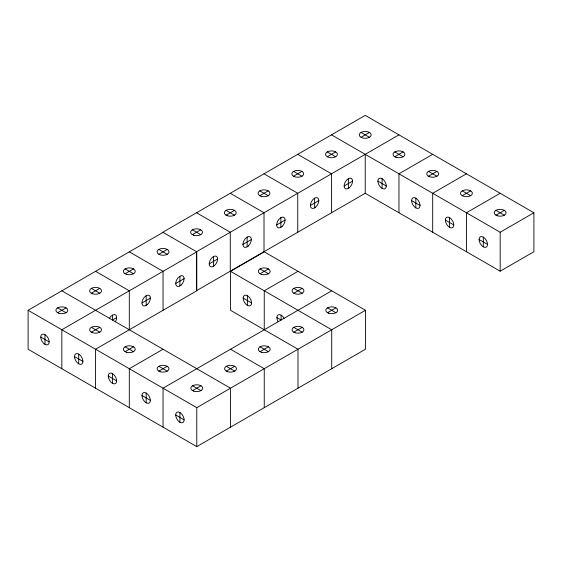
<?xml version="1.0" encoding="UTF-8"?>
<svg xmlns="http://www.w3.org/2000/svg" width="562" height="562" viewBox="0 0 562 562"><rect width="100%" height="100%" fill="white"/><g stroke="black" fill="none" stroke-linecap="round" stroke-linejoin="round"><path stroke-width="0.84" d="M297.986 388.194L297.986 349.234L230.511 310.28L230.511 271.327L264.252 251.853L365.455 310.28L365.455 349.241L196.777 446.621L28.1 349.241L28.1 310.28L163.043 232.373M192.323 234.677L200.76 229.802M226.065 215.197L234.495 210.328M259.799 195.717L268.229 190.848M293.533 176.243A5.964 3.442 0 0 0 303.508 174.698A5.964 3.442 0 0 0 296.209 170.483A5.964 3.442 0 0 0 293.533 176.243L301.97 171.375M327.267 156.763A5.964 3.442 0 0 0 337.249 155.224A5.964 3.442 0 0 0 329.943 151.002A5.964 3.442 0 0 0 327.267 156.763L335.704 151.895M361.008 137.29A5.964 3.442 0 0 0 370.983 135.744A5.964 3.442 0 0 0 363.677 131.529A5.964 3.442 0 0 0 361.008 137.29L369.438 132.421M57.619 312.718L66.056 307.85M91.353 293.238L99.79 288.369M125.087 273.764L133.524 268.896M158.828 254.284A5.964 3.442 0 0 0 168.804 252.745A5.964 3.442 0 0 0 161.498 248.523A5.964 3.442 0 0 0 158.828 254.284L167.258 249.416M398.957 134.852L196.545 251.72L196.545 290.673L365.223 193.286L500.166 271.193L533.9 251.72L533.9 212.759L365.223 115.379L162.811 232.239L196.777 251.853L196.777 290.807L95.568 349.234L95.568 388.194M196.777 251.853L61.834 329.761L61.834 368.714M209.197 263.887L217.627 259.019M242.932 244.414L251.362 239.545M276.666 224.933L285.103 220.065M310.4 205.46L318.837 200.592M344.134 185.98L352.571 181.112M394.742 156.763L403.172 151.895M91.353 332.198L99.79 327.323M116.657 317.586L112.442 320.024L112.442 315.156M141.961 302.981L150.391 298.113M175.695 283.501L184.125 278.633M432.691 154.332L398.957 173.806L398.957 212.766M428.476 176.243L436.913 171.375M125.087 351.672L133.524 346.803M260.03 273.764L268.467 268.896M466.432 173.806L432.691 193.286L432.691 232.239M163.043 349.234L129.309 368.714L129.309 407.668M297.986 271.327L264.252 290.807L264.252 329.761M462.21 195.717A5.964 3.442 0 0 0 472.192 194.178A5.964 3.442 0 0 0 464.886 189.956A5.964 3.442 0 0 0 462.21 195.717L470.647 190.848M158.828 371.152L167.258 366.276M293.771 293.238A5.964 3.442 0 0 0 303.747 291.699A5.964 3.442 0 0 0 296.441 287.477A5.964 3.442 0 0 0 293.771 293.238L302.201 288.369M500.166 193.286L466.432 212.759L466.432 251.72M331.721 290.807L163.043 388.194L163.043 427.148M495.944 215.197L504.381 210.328M192.562 390.625L200.992 385.757M226.296 371.152L234.733 366.276M260.03 351.672L268.467 346.803M293.771 332.198L302.201 327.323M327.505 312.718L335.935 307.85M331.489 134.852L500.166 232.239L533.9 212.759M28.1 310.28L196.777 407.668L365.455 310.28M361.008 132.421L369.438 137.29M394.742 151.895L403.172 156.763M428.476 171.375L436.913 176.243M462.21 190.848L470.647 195.717M495.944 210.328L504.381 215.197M327.267 151.895L335.704 156.763M377.875 181.112A5.964 3.442 60 0 0 384.197 188.98A5.964 3.442 60 0 0 384.197 180.55A5.964 3.442 60 0 0 377.875 181.112L386.305 185.98M411.609 200.592A5.964 3.442 60 0 0 417.931 208.46A5.964 3.442 60 0 0 417.931 200.023A5.964 3.442 60 0 0 411.609 200.592L420.039 205.46M445.343 220.065A5.964 3.442 60 0 0 451.672 227.933A5.964 3.442 60 0 0 451.672 219.503A5.964 3.442 60 0 0 445.343 220.065L453.78 224.933M479.077 239.545A5.964 3.442 60 0 0 485.406 247.413A5.964 3.442 60 0 0 485.406 238.976A5.964 3.442 60 0 0 479.077 239.545L487.514 244.414M297.748 154.332L331.489 173.806L331.489 212.766M293.533 171.375L301.97 176.243M264.014 173.806L297.748 193.286L297.748 232.239M259.799 190.848L268.229 195.717M230.28 193.286L264.014 212.759L264.014 251.72M226.065 210.328L234.495 215.197M196.545 212.759L230.28 232.239L230.28 271.193M192.323 229.802L200.76 234.677M260.03 268.896L268.467 273.764M293.771 288.369L302.201 293.238M327.505 307.85L335.935 312.718M230.511 271.327L331.721 329.761L331.721 368.714M158.828 249.416L167.258 254.284M243.163 298.113A5.964 3.442 60 0 0 249.493 305.981A5.964 3.442 60 0 0 249.493 297.544A5.964 3.442 60 0 0 243.163 298.113L251.6 302.981M276.897 317.586L281.119 320.024L281.119 315.156M293.771 327.323L302.201 332.198M129.309 251.853L163.043 271.327L163.043 310.28M125.087 268.896L133.524 273.764M260.03 346.803L268.467 351.672M95.568 271.327L129.309 290.807L129.309 329.761M230.511 349.234L264.252 368.714L264.252 407.668M91.353 288.369L99.79 293.238M226.296 366.276L234.733 371.152M61.834 290.807L230.511 388.194L230.511 427.148M57.619 307.85L66.056 312.718M91.353 327.323L99.79 332.198M125.087 346.803L133.524 351.672M158.828 366.276L167.258 371.152M192.562 385.757L200.992 390.625M40.752 337.067A5.964 3.442 60 0 0 47.075 344.935A5.964 3.442 60 0 0 47.075 336.498A5.964 3.442 60 0 0 40.752 337.067L49.182 341.935M74.486 356.54A5.964 3.442 60 0 0 80.809 364.408A5.964 3.442 60 0 0 80.809 355.978A5.964 3.442 60 0 0 74.486 356.54L82.923 361.408M108.22 376.02A5.964 3.442 60 0 0 114.55 383.888A5.964 3.442 60 0 0 114.55 375.451A5.964 3.442 60 0 0 108.22 376.02L116.657 380.888M141.961 395.493A5.964 3.442 60 0 0 148.284 403.361A5.964 3.442 60 0 0 148.284 394.931A5.964 3.442 60 0 0 141.961 395.493L150.391 400.362M175.695 414.974A5.964 3.442 60 0 0 182.018 422.842A5.964 3.442 60 0 0 182.018 414.405A5.964 3.442 60 0 0 175.695 414.974L184.125 419.842M500.166 232.239L500.166 271.193M483.299 237.108L483.299 246.844M449.558 217.635L449.558 227.371M415.824 198.154L415.824 207.891M382.09 178.681L382.09 188.418M365.223 154.332L365.223 193.286M348.356 178.681L348.356 188.418M314.622 198.154L314.622 207.891M280.881 217.635L280.881 227.371M247.378 295.675L247.378 305.412M247.147 237.108L247.147 246.844M213.412 256.588L213.412 266.325M196.777 407.668L196.777 446.621M179.91 276.195L179.91 285.939M179.91 412.536L179.91 422.28M146.176 295.675L146.176 305.412M146.176 393.063L146.176 402.799M112.442 373.582L112.442 383.319M78.701 354.109L78.701 363.846M44.967 334.629L44.967 344.365M278.134 321.745A5.964 3.442 60 0 1 278.134 314.861A5.964 3.442 60 0 1 284.098 318.303M109.457 318.303A5.964 3.442 -60 0 1 115.421 314.861A5.964 3.442 -60 0 1 115.421 321.745M261.267 274.312A5.964 3.442 0 0 0 270.217 271.327A5.964 3.442 0 0 0 261.267 268.348A5.964 3.442 0 0 0 261.267 274.312M328.742 313.266A5.964 3.442 0 0 0 337.685 310.28A5.964 3.442 0 0 0 328.742 307.302A5.964 3.442 0 0 0 328.742 313.266M497.18 215.745A5.964 3.442 0 0 0 506.13 212.759A5.964 3.442 0 0 0 497.18 209.781A5.964 3.442 0 0 0 497.18 215.745M429.712 176.791A5.964 3.442 0 0 0 438.655 173.806A5.964 3.442 0 0 0 429.712 170.827A5.964 3.442 0 0 0 429.712 176.791M395.978 157.311A5.964 3.442 0 0 0 404.921 154.332A5.964 3.442 0 0 0 395.978 151.347A5.964 3.442 0 0 0 395.978 157.311M295.001 332.739A5.964 3.442 0 0 0 303.951 329.761A5.964 3.442 0 0 0 295.001 326.775A5.964 3.442 0 0 0 295.001 332.739M261.267 352.219A5.964 3.442 0 0 0 270.217 349.234A5.964 3.442 0 0 0 261.267 346.255A5.964 3.442 0 0 0 261.267 352.219M227.533 371.693A5.964 3.442 0 0 0 236.476 368.714A5.964 3.442 0 0 0 227.533 365.736A5.964 3.442 0 0 0 227.533 371.693M349.445 187.617A5.964 3.442 -60 0 0 351.334 178.379A5.964 3.442 -60 0 0 344.281 184.638A5.964 3.442 -60 0 0 349.445 187.617M315.711 207.097A5.964 3.442 -60 0 0 317.6 197.859A5.964 3.442 -60 0 0 310.547 204.118A5.964 3.442 -60 0 0 315.711 207.097M261.035 196.264A5.964 3.442 0 0 0 269.978 193.286A5.964 3.442 0 0 0 261.035 190.3A5.964 3.442 0 0 0 261.035 196.264M281.976 226.577A5.964 3.442 -60 0 0 283.866 217.339A5.964 3.442 -60 0 0 276.806 223.592A5.964 3.442 -60 0 0 281.976 226.577M227.294 215.745A5.964 3.442 0 0 0 236.244 212.759A5.964 3.442 0 0 0 227.294 209.781A5.964 3.442 0 0 0 227.294 215.745M248.235 246.051A5.964 3.442 -60 0 0 250.132 236.813A5.964 3.442 -60 0 0 243.072 243.072A5.964 3.442 -60 0 0 248.235 246.051M193.56 235.218A5.964 3.442 0 0 0 202.51 232.239A5.964 3.442 0 0 0 193.56 229.261A5.964 3.442 0 0 0 193.56 235.218M214.501 265.531A5.964 3.442 -60 0 0 216.391 256.293A5.964 3.442 -60 0 0 209.338 262.545A5.964 3.442 -60 0 0 214.501 265.531M180.999 285.138A5.964 3.442 -60 0 0 182.889 275.9A5.964 3.442 -60 0 0 175.836 282.159A5.964 3.442 -60 0 0 180.999 285.138M126.324 274.312A5.964 3.442 0 0 0 135.273 271.327A5.964 3.442 0 0 0 126.324 268.348A5.964 3.442 0 0 0 126.324 274.312M147.265 304.618A5.964 3.442 -60 0 0 149.155 295.38A5.964 3.442 -60 0 0 142.102 301.639A5.964 3.442 -60 0 0 147.265 304.618M92.59 293.786A5.964 3.442 0 0 0 101.532 290.807A5.964 3.442 0 0 0 92.59 287.821A5.964 3.442 0 0 0 92.59 293.786M193.799 391.173A5.964 3.442 0 0 0 202.742 388.194A5.964 3.442 0 0 0 193.799 385.209A5.964 3.442 0 0 0 193.799 391.173M160.058 371.693A5.964 3.442 0 0 0 169.007 368.714A5.964 3.442 0 0 0 160.058 365.736A5.964 3.442 0 0 0 160.058 371.693M126.324 352.219A5.964 3.442 0 0 0 135.273 349.234A5.964 3.442 0 0 0 126.324 346.255A5.964 3.442 0 0 0 126.324 352.219M58.855 313.266A5.964 3.442 0 0 0 67.798 310.28A5.964 3.442 0 0 0 58.855 307.302A5.964 3.442 0 0 0 58.855 313.266M92.59 332.739A5.964 3.442 0 0 0 101.532 329.761A5.964 3.442 0 0 0 92.59 326.775A5.964 3.442 0 0 0 92.59 332.739"/></g></svg>
